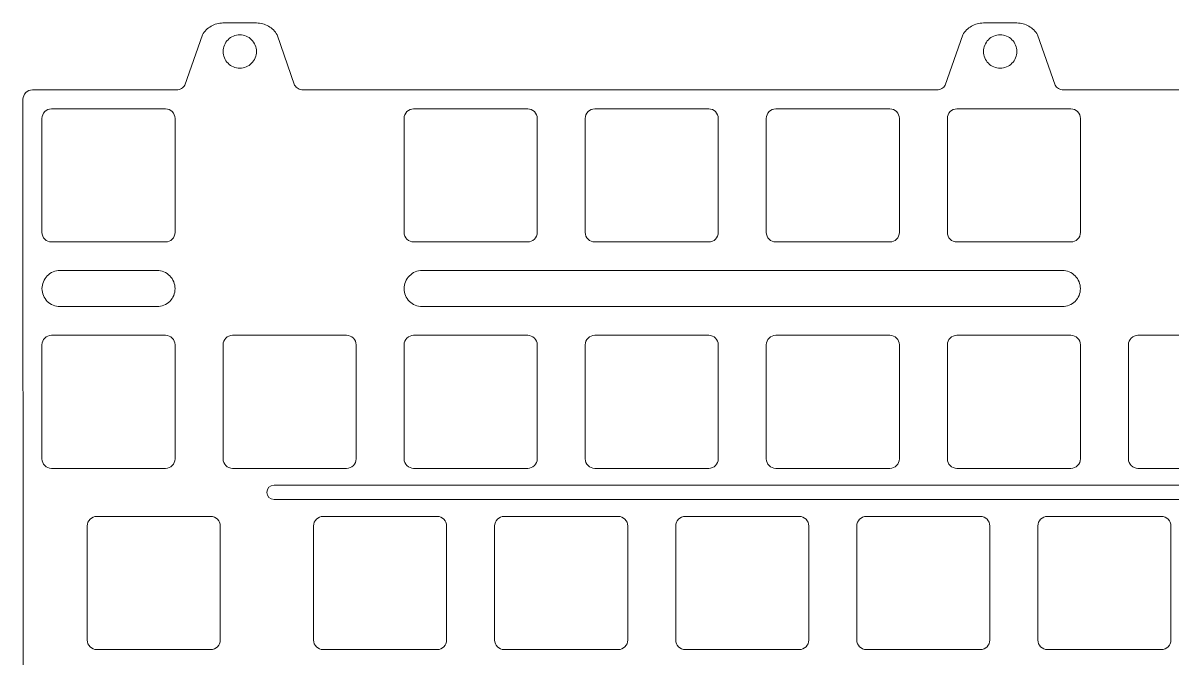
# Model space of a CAD drawing. Header units: millimetres. Extents: x 86 to 465, y -73 to 179.
# Drawn here: x 85.7 to 206.6, y 111.8 to 178.6 of the extents above; entities that cross this region are included whole.
import ezdxf

# ---------------------------------------------------------------- set-up
doc = ezdxf.new("R2010")
doc.units = ezdxf.units.MM
doc.layers.add('10', color=7, linetype='Continuous', true_color=0xffffff)

msp = doc.modelspace()

# ---------------------------------------------------------------- linework, layer by layer
at = {"lineweight": 18}
for points in [[(328.9, 129.95), (112.15, 129.95)], [(328.9, 128.45), (112.15, 128.45)]]:
    msp.add_lwpolyline(points, dxfattribs=at)
msp.add_arc((112.15, 129.2), 0.75, 90, 270, dxfattribs=at)
at = {"layer": '10', "color": 252, "linetype": 'Continuous', "lineweight": 13}
for p, q in [((106.78, 178.56), (110.31, 178.56)), ((106.78, 178.56), (110.31, 178.56)), ((186.78, 178.56), (190.31, 178.56)), ((186.78, 178.56), (190.31, 178.56)), ((102.76, 172.03), (104.61, 177.31)), ((102.76, 172.03), (104.61, 177.31)), ((112.48, 177.31), (114.32, 172.03)), ((112.48, 177.31), (114.32, 172.03)), ((182.76, 172.03), (184.61, 177.31)), ((182.76, 172.03), (184.61, 177.31)), ((192.48, 177.31), (194.32, 172.03)), ((192.48, 177.31), (194.32, 172.03)), ((85.75, 54.52), (85.74, 170.53)), ((85.75, 54.52), (85.74, 170.53)), ((86.74, 171.53), (101.9, 171.53)), ((86.74, 171.53), (101.9, 171.53)), ((115.19, 171.53), (181.9, 171.53)), ((115.19, 171.53), (181.9, 171.53)), ((195.19, 171.53), (261.9, 171.53)), ((195.19, 171.53), (261.9, 171.53)), ((100.74, 169.53), (88.74, 169.53)), ((100.74, 169.53), (88.74, 169.53)), ((138.84, 169.53), (126.84, 169.53)), ((126.84, 169.53), (138.84, 169.53)), ((157.89, 169.53), (145.89, 169.53)), ((145.89, 169.53), (157.89, 169.53)), ((176.94, 169.53), (164.94, 169.53)), ((164.94, 169.53), (176.94, 169.53)), ((183.99, 169.53), (195.99, 169.53)), ((195.99, 169.53), (183.99, 169.53)), ((87.74, 168.53), (87.74, 156.53)), ((87.74, 168.53), (87.74, 156.53)), ((101.74, 156.53), (101.74, 168.53)), ((101.74, 156.53), (101.74, 168.53)), ((125.84, 168.53), (125.84, 156.53)), ((125.84, 156.53), (125.84, 168.53)), ((139.84, 156.53), (139.84, 168.53)), ((139.84, 168.53), (139.84, 156.53)), ((144.89, 168.53), (144.89, 156.53)), ((144.89, 168.53), (144.89, 156.53)), ((158.89, 168.53), (158.89, 156.53)), ((158.89, 156.53), (158.89, 168.53)), ((163.94, 168.53), (163.94, 156.53)), ((163.94, 168.53), (163.94, 156.53)), ((177.94, 168.53), (177.94, 156.53)), ((177.94, 168.53), (177.94, 156.53)), ((182.99, 168.53), (182.99, 156.53)), ((182.99, 156.53), (182.99, 168.53)), ((196.99, 156.53), (196.99, 168.53)), ((196.99, 156.53), (196.99, 168.53)), ((88.74, 155.53), (100.74, 155.53)), ((88.74, 155.53), (100.74, 155.53)), ((138.84, 155.53), (126.84, 155.53)), ((126.84, 155.53), (138.84, 155.53)), ((145.89, 155.53), (157.89, 155.53)), ((145.89, 155.53), (157.89, 155.53)), ((164.94, 155.53), (176.94, 155.53)), ((164.94, 155.53), (176.94, 155.53)), ((183.99, 155.53), (195.99, 155.53)), ((183.99, 155.53), (195.99, 155.53)), ((99.84, 152.53), (89.64, 152.53)), ((99.84, 152.53), (89.64, 152.53)), ((127.74, 152.53), (195.09, 152.53)), ((127.74, 152.53), (195.09, 152.53)), ((89.64, 148.73), (99.84, 148.73)), ((89.64, 148.73), (99.84, 148.73)), ((195.09, 148.73), (127.74, 148.73)), ((195.09, 148.73), (127.74, 148.73)), ((100.74, 145.72), (88.74, 145.72)), ((88.74, 145.72), (100.74, 145.72)), ((107.79, 145.72), (119.79, 145.72)), ((119.79, 145.72), (107.79, 145.72)), ((126.84, 145.72), (138.84, 145.72)), ((138.84, 145.72), (126.84, 145.72)), ((145.89, 145.72), (157.89, 145.72)), ((157.89, 145.72), (145.89, 145.72)), ((164.94, 145.72), (176.94, 145.72)), ((176.94, 145.72), (164.94, 145.72)), ((183.99, 145.72), (195.99, 145.72)), ((183.99, 145.72), (195.99, 145.72)), ((203.04, 145.72), (215.04, 145.72)), ((215.04, 145.72), (203.04, 145.72)), ((87.74, 144.72), (87.74, 132.72)), ((87.74, 132.72), (87.74, 144.72)), ((101.74, 144.72), (101.74, 132.72)), ((101.74, 132.72), (101.74, 144.72)), ((106.79, 144.72), (106.79, 132.72)), ((106.79, 132.72), (106.79, 144.72)), ((120.79, 144.72), (120.79, 132.72)), ((120.79, 132.72), (120.79, 144.72)), ((125.84, 132.72), (125.84, 144.72)), ((125.84, 132.72), (125.84, 144.72)), ((139.84, 144.72), (139.84, 132.72)), ((139.84, 144.72), (139.84, 132.72)), ((144.89, 144.72), (144.89, 132.72)), ((144.89, 132.72), (144.89, 144.72)), ((158.89, 144.72), (158.89, 132.72)), ((158.89, 132.72), (158.89, 144.72)), ((163.94, 132.72), (163.94, 144.72)), ((163.94, 132.72), (163.94, 144.72)), ((177.94, 144.72), (177.94, 132.72)), ((177.94, 132.72), (177.94, 144.72)), ((182.99, 144.72), (182.99, 132.72)), ((182.99, 132.72), (182.99, 144.72)), ((196.99, 132.72), (196.99, 144.72)), ((196.99, 144.72), (196.99, 132.72)), ((202.04, 132.72), (202.04, 144.72)), ((202.04, 144.72), (202.04, 132.72)), ((100.74, 131.72), (88.74, 131.72)), ((100.74, 131.72), (88.74, 131.72)), ((119.79, 131.72), (107.79, 131.72)), ((119.79, 131.72), (107.79, 131.72)), ((126.84, 131.72), (138.84, 131.72)), ((138.84, 131.72), (126.84, 131.72)), ((145.89, 131.72), (157.89, 131.72)), ((145.89, 131.72), (157.89, 131.72)), ((164.94, 131.72), (176.94, 131.72)), ((176.94, 131.72), (164.94, 131.72)), ((195.99, 131.72), (183.99, 131.72)), ((195.99, 131.72), (183.99, 131.72)), ((215.04, 131.72), (203.04, 131.72)), ((215.04, 131.72), (203.04, 131.72)), ((105.5, 126.67), (93.5, 126.67)), ((93.5, 126.67), (105.5, 126.67)), ((117.31, 126.67), (129.31, 126.67)), ((129.31, 126.67), (117.31, 126.67)), ((148.36, 126.67), (136.36, 126.67)), ((148.36, 126.67), (136.36, 126.67)), ((155.41, 126.67), (167.41, 126.67)), ((155.41, 126.67), (167.41, 126.67)), ((174.46, 126.67), (186.46, 126.67)), ((186.46, 126.67), (174.46, 126.67)), ((193.51, 126.67), (205.51, 126.67)), ((193.51, 126.67), (205.51, 126.67)), ((92.5, 125.67), (92.5, 113.67)), ((92.5, 113.67), (92.5, 125.67)), ((106.5, 125.67), (106.5, 113.67)), ((106.5, 113.67), (106.5, 125.67)), ((116.31, 125.67), (116.31, 113.67)), ((116.31, 113.67), (116.31, 125.67)), ((130.31, 125.67), (130.31, 113.67)), ((130.31, 113.67), (130.31, 125.67)), ((135.36, 125.67), (135.36, 113.67)), ((135.36, 113.67), (135.36, 125.67)), ((149.36, 125.67), (149.36, 113.67)), ((149.36, 113.67), (149.36, 125.67)), ((154.41, 113.67), (154.41, 125.67)), ((154.41, 125.67), (154.41, 113.67)), ((168.41, 125.67), (168.41, 113.67)), ((168.41, 113.67), (168.41, 125.67)), ((173.46, 113.67), (173.46, 125.67)), ((173.46, 113.67), (173.46, 125.67)), ((187.46, 113.67), (187.46, 125.67)), ((187.46, 125.67), (187.46, 113.67)), ((192.51, 125.67), (192.51, 113.67)), ((192.51, 113.67), (192.51, 125.67)), ((206.51, 125.67), (206.51, 113.67)), ((206.51, 125.67), (206.51, 113.67)), ((93.5, 112.67), (105.5, 112.67)), ((93.5, 112.67), (105.5, 112.67)), ((117.31, 112.67), (129.31, 112.67)), ((117.31, 112.67), (129.31, 112.67)), ((136.36, 112.67), (148.36, 112.67)), ((136.36, 112.67), (148.36, 112.67)), ((155.41, 112.67), (167.41, 112.67)), ((167.41, 112.67), (155.41, 112.67)), ((186.46, 112.67), (174.46, 112.67)), ((186.46, 112.67), (174.46, 112.67)), ((205.51, 112.67), (193.51, 112.67)), ((193.51, 112.67), (205.51, 112.67))]:
    msp.add_line(p, q, dxfattribs=at)
for points, knots in [([(104.61, 177.31), (104.83, 177.68), (105.15, 178), (105.9, 178.44), (106.34, 178.56), (106.78, 178.56)], [0, 0, 0, 0, 0.5, 0.5, 1, 1, 1, 1]), ([(104.61, 177.31), (104.83, 177.68), (105.15, 178), (105.9, 178.44), (106.34, 178.56), (106.78, 178.56)], [0, 0, 0, 0, 0.5, 0.5, 1, 1, 1, 1]), ([(110.31, 178.56), (110.75, 178.56), (111.18, 178.44), (111.94, 178), (112.26, 177.68), (112.48, 177.31)], [0, 0, 0, 0, 0.5, 0.5, 1, 1, 1, 1]), ([(110.31, 178.56), (110.75, 178.56), (111.18, 178.44), (111.94, 178), (112.26, 177.68), (112.48, 177.31)], [0, 0, 0, 0, 0.5, 0.5, 1, 1, 1, 1]), ([(184.61, 177.31), (184.83, 177.68), (185.15, 178), (185.9, 178.44), (186.34, 178.56), (186.78, 178.56)], [0, 0, 0, 0, 0.5, 0.5, 1, 1, 1, 1]), ([(184.61, 177.31), (184.83, 177.68), (185.15, 178), (185.9, 178.44), (186.34, 178.56), (186.78, 178.56)], [0, 0, 0, 0, 0.5, 0.5, 1, 1, 1, 1]), ([(190.31, 178.56), (190.75, 178.56), (191.18, 178.44), (191.94, 178), (192.26, 177.68), (192.48, 177.31)], [0, 0, 0, 0, 0.5, 0.5, 1, 1, 1, 1]), ([(190.31, 178.56), (190.75, 178.56), (191.18, 178.44), (191.94, 178), (192.26, 177.68), (192.48, 177.31)], [0, 0, 0, 0, 0.5, 0.5, 1, 1, 1, 1]), ([(110.3, 175.56), (110.3, 175.79), (110.25, 176.01), (110.08, 176.44), (109.95, 176.63), (109.62, 176.96), (109.43, 177.09), (109, 177.26), (108.78, 177.31), (108.32, 177.31), (108.09, 177.26), (107.66, 177.09), (107.47, 176.96), (107.15, 176.63), (107.02, 176.44), (106.84, 176.01), (106.8, 175.79), (106.8, 175.56)], [0, 0, 0, 0, 0.125, 0.125, 0.25, 0.25, 0.375, 0.375, 0.5, 0.5, 0.625, 0.625, 0.75, 0.75, 0.875, 0.875, 1, 1, 1, 1]), ([(110.3, 175.56), (110.3, 175.79), (110.25, 176.01), (110.08, 176.44), (109.95, 176.63), (109.62, 176.96), (109.43, 177.09), (109, 177.26), (108.78, 177.31), (108.32, 177.31), (108.09, 177.26), (107.66, 177.09), (107.47, 176.96), (107.15, 176.63), (107.02, 176.44), (106.84, 176.01), (106.8, 175.79), (106.8, 175.56)], [0, 0, 0, 0, 0.125, 0.125, 0.25, 0.25, 0.375, 0.375, 0.5, 0.5, 0.625, 0.625, 0.75, 0.75, 0.875, 0.875, 1, 1, 1, 1]), ([(186.8, 175.56), (186.8, 175.79), (186.84, 176.01), (187.02, 176.44), (187.15, 176.63), (187.47, 176.96), (187.66, 177.09), (188.09, 177.26), (188.32, 177.31), (188.78, 177.31), (189, 177.26), (189.43, 177.09), (189.62, 176.96), (189.95, 176.63), (190.08, 176.44), (190.25, 176.01), (190.3, 175.79), (190.3, 175.56)], [0, 0, 0, 0, 0.125, 0.125, 0.25, 0.25, 0.375, 0.375, 0.5, 0.5, 0.625, 0.625, 0.75, 0.75, 0.875, 0.875, 1, 1, 1, 1]), ([(186.8, 175.56), (186.8, 175.79), (186.84, 176.01), (187.02, 176.44), (187.15, 176.63), (187.47, 176.96), (187.66, 177.09), (188.09, 177.26), (188.32, 177.31), (188.78, 177.31), (189, 177.26), (189.43, 177.09), (189.62, 176.96), (189.95, 176.63), (190.08, 176.44), (190.25, 176.01), (190.3, 175.79), (190.3, 175.56)], [0, 0, 0, 0, 0.125, 0.125, 0.25, 0.25, 0.375, 0.375, 0.5, 0.5, 0.625, 0.625, 0.75, 0.75, 0.875, 0.875, 1, 1, 1, 1]), ([(106.8, 175.56), (106.8, 175.33), (106.84, 175.1), (107.02, 174.68), (107.15, 174.48), (107.47, 174.16), (107.66, 174.03), (108.09, 173.85), (108.32, 173.81), (108.78, 173.81), (109, 173.85), (109.43, 174.03), (109.62, 174.16), (109.95, 174.48), (110.08, 174.68), (110.25, 175.1), (110.3, 175.33), (110.3, 175.56)], [0, 0, 0, 0, 0.125, 0.125, 0.25, 0.25, 0.375, 0.375, 0.5, 0.5, 0.625, 0.625, 0.75, 0.75, 0.875, 0.875, 1, 1, 1, 1]), ([(106.8, 175.56), (106.8, 175.33), (106.84, 175.1), (107.02, 174.68), (107.15, 174.48), (107.47, 174.16), (107.66, 174.03), (108.09, 173.85), (108.32, 173.81), (108.78, 173.81), (109, 173.85), (109.43, 174.03), (109.62, 174.16), (109.95, 174.48), (110.08, 174.68), (110.25, 175.1), (110.3, 175.33), (110.3, 175.56)], [0, 0, 0, 0, 0.125, 0.125, 0.25, 0.25, 0.375, 0.375, 0.5, 0.5, 0.625, 0.625, 0.75, 0.75, 0.875, 0.875, 1, 1, 1, 1]), ([(190.3, 175.56), (190.3, 175.33), (190.25, 175.1), (190.08, 174.68), (189.95, 174.48), (189.62, 174.16), (189.43, 174.03), (189, 173.85), (188.78, 173.81), (188.32, 173.81), (188.09, 173.85), (187.66, 174.03), (187.47, 174.16), (187.15, 174.48), (187.02, 174.68), (186.84, 175.1), (186.8, 175.33), (186.8, 175.56)], [0, 0, 0, 0, 0.125, 0.125, 0.25, 0.25, 0.375, 0.375, 0.5, 0.5, 0.625, 0.625, 0.75, 0.75, 0.875, 0.875, 1, 1, 1, 1]), ([(190.3, 175.56), (190.3, 175.33), (190.25, 175.1), (190.08, 174.68), (189.95, 174.48), (189.62, 174.16), (189.43, 174.03), (189, 173.85), (188.78, 173.81), (188.32, 173.81), (188.09, 173.85), (187.66, 174.03), (187.47, 174.16), (187.15, 174.48), (187.02, 174.68), (186.84, 175.1), (186.8, 175.33), (186.8, 175.56)], [0, 0, 0, 0, 0.125, 0.125, 0.25, 0.25, 0.375, 0.375, 0.5, 0.5, 0.625, 0.625, 0.75, 0.75, 0.875, 0.875, 1, 1, 1, 1]), ([(101.9, 171.53), (102.07, 171.53), (102.25, 171.58), (102.55, 171.75), (102.68, 171.88), (102.76, 172.03)], [0, 0, 0, 0, 0.5, 0.5, 1, 1, 1, 1]), ([(101.9, 171.53), (102.07, 171.53), (102.25, 171.58), (102.55, 171.75), (102.68, 171.88), (102.76, 172.03)], [0, 0, 0, 0, 0.5, 0.5, 1, 1, 1, 1]), ([(114.32, 172.03), (114.41, 171.88), (114.54, 171.75), (114.84, 171.58), (115.02, 171.53), (115.19, 171.53)], [0, 0, 0, 0, 0.5, 0.5, 1, 1, 1, 1]), ([(114.32, 172.03), (114.41, 171.88), (114.54, 171.75), (114.84, 171.58), (115.02, 171.53), (115.19, 171.53)], [0, 0, 0, 0, 0.5, 0.5, 1, 1, 1, 1]), ([(181.9, 171.53), (182.07, 171.53), (182.25, 171.58), (182.55, 171.75), (182.68, 171.88), (182.76, 172.03)], [0, 0, 0, 0, 0.5, 0.5, 1, 1, 1, 1]), ([(181.9, 171.53), (182.07, 171.53), (182.25, 171.58), (182.55, 171.75), (182.68, 171.88), (182.76, 172.03)], [0, 0, 0, 0, 0.5, 0.5, 1, 1, 1, 1]), ([(194.32, 172.03), (194.41, 171.88), (194.54, 171.75), (194.84, 171.58), (195.02, 171.53), (195.19, 171.53)], [0, 0, 0, 0, 0.5, 0.5, 1, 1, 1, 1]), ([(194.32, 172.03), (194.41, 171.88), (194.54, 171.75), (194.84, 171.58), (195.02, 171.53), (195.19, 171.53)], [0, 0, 0, 0, 0.5, 0.5, 1, 1, 1, 1]), ([(85.74, 170.53), (85.74, 170.79), (85.85, 171.05), (86.22, 171.42), (86.48, 171.53), (86.74, 171.53)], [0, 0, 0, 0, 0.5, 0.5, 1, 1, 1, 1]), ([(85.74, 170.53), (85.74, 170.79), (85.85, 171.05), (86.22, 171.42), (86.48, 171.53), (86.74, 171.53)], [0, 0, 0, 0, 0.5, 0.5, 1, 1, 1, 1]), ([(88.74, 169.53), (88.48, 169.53), (88.22, 169.42), (87.85, 169.05), (87.74, 168.79), (87.74, 168.53)], [0, 0, 0, 0, 0.5, 0.5, 1, 1, 1, 1]), ([(88.74, 169.53), (88.48, 169.53), (88.22, 169.42), (87.85, 169.05), (87.74, 168.79), (87.74, 168.53)], [0, 0, 0, 0, 0.5, 0.5, 1, 1, 1, 1]), ([(101.74, 168.53), (101.74, 168.79), (101.63, 169.05), (101.26, 169.42), (101, 169.53), (100.74, 169.53)], [0, 0, 0, 0, 0.5, 0.5, 1, 1, 1, 1]), ([(101.74, 168.53), (101.74, 168.79), (101.63, 169.05), (101.26, 169.42), (101, 169.53), (100.74, 169.53)], [0, 0, 0, 0, 0.5, 0.5, 1, 1, 1, 1]), ([(125.84, 168.53), (125.84, 168.79), (125.95, 169.05), (126.32, 169.42), (126.58, 169.53), (126.84, 169.53)], [0, 0, 0, 0, 0.5, 0.5, 1, 1, 1, 1]), ([(126.84, 169.53), (126.58, 169.53), (126.32, 169.42), (125.95, 169.05), (125.84, 168.79), (125.84, 168.53)], [0, 0, 0, 0, 0.5, 0.5, 1, 1, 1, 1]), ([(139.84, 168.53), (139.84, 168.79), (139.73, 169.05), (139.36, 169.42), (139.1, 169.53), (138.84, 169.53)], [0, 0, 0, 0, 0.5, 0.5, 1, 1, 1, 1]), ([(138.84, 169.53), (139.1, 169.53), (139.36, 169.42), (139.73, 169.05), (139.84, 168.79), (139.84, 168.53)], [0, 0, 0, 0, 0.5, 0.5, 1, 1, 1, 1]), ([(144.89, 168.53), (144.89, 168.79), (145, 169.05), (145.37, 169.42), (145.63, 169.53), (145.89, 169.53)], [0, 0, 0, 0, 0.5, 0.5, 1, 1, 1, 1]), ([(144.89, 168.53), (144.89, 168.79), (145, 169.05), (145.37, 169.42), (145.63, 169.53), (145.89, 169.53)], [0, 0, 0, 0, 0.5, 0.5, 1, 1, 1, 1]), ([(157.89, 169.53), (158.15, 169.53), (158.41, 169.42), (158.78, 169.05), (158.89, 168.79), (158.89, 168.53)], [0, 0, 0, 0, 0.5, 0.5, 1, 1, 1, 1]), ([(157.89, 169.53), (158.15, 169.53), (158.41, 169.42), (158.78, 169.05), (158.89, 168.79), (158.89, 168.53)], [0, 0, 0, 0, 0.5, 0.5, 1, 1, 1, 1]), ([(163.94, 168.53), (163.94, 168.79), (164.05, 169.05), (164.42, 169.42), (164.68, 169.53), (164.94, 169.53)], [0, 0, 0, 0, 0.5, 0.5, 1, 1, 1, 1]), ([(163.94, 168.53), (163.94, 168.79), (164.05, 169.05), (164.42, 169.42), (164.68, 169.53), (164.94, 169.53)], [0, 0, 0, 0, 0.5, 0.5, 1, 1, 1, 1]), ([(177.94, 168.53), (177.94, 168.79), (177.83, 169.05), (177.46, 169.42), (177.2, 169.53), (176.94, 169.53)], [0, 0, 0, 0, 0.5, 0.5, 1, 1, 1, 1]), ([(177.94, 168.53), (177.94, 168.79), (177.83, 169.05), (177.46, 169.42), (177.2, 169.53), (176.94, 169.53)], [0, 0, 0, 0, 0.5, 0.5, 1, 1, 1, 1]), ([(182.99, 168.53), (182.99, 168.79), (183.1, 169.05), (183.47, 169.42), (183.73, 169.53), (183.99, 169.53)], [0, 0, 0, 0, 0.5, 0.5, 1, 1, 1, 1]), ([(183.99, 169.53), (183.73, 169.53), (183.47, 169.42), (183.1, 169.05), (182.99, 168.79), (182.99, 168.53)], [0, 0, 0, 0, 0.5, 0.5, 1, 1, 1, 1]), ([(196.99, 168.53), (196.99, 168.79), (196.88, 169.05), (196.51, 169.42), (196.25, 169.53), (195.99, 169.53)], [0, 0, 0, 0, 0.5, 0.5, 1, 1, 1, 1]), ([(196.99, 168.53), (196.99, 168.79), (196.88, 169.05), (196.51, 169.42), (196.25, 169.53), (195.99, 169.53)], [0, 0, 0, 0, 0.5, 0.5, 1, 1, 1, 1]), ([(87.74, 156.53), (87.74, 156.27), (87.85, 156.01), (88.22, 155.64), (88.48, 155.53), (88.74, 155.53)], [0, 0, 0, 0, 0.5, 0.5, 1, 1, 1, 1]), ([(87.74, 156.53), (87.74, 156.27), (87.85, 156.01), (88.22, 155.64), (88.48, 155.53), (88.74, 155.53)], [0, 0, 0, 0, 0.5, 0.5, 1, 1, 1, 1]), ([(100.74, 155.53), (101, 155.53), (101.26, 155.64), (101.63, 156.01), (101.74, 156.27), (101.74, 156.53)], [0, 0, 0, 0, 0.5, 0.5, 1, 1, 1, 1]), ([(100.74, 155.53), (101, 155.53), (101.26, 155.64), (101.63, 156.01), (101.74, 156.27), (101.74, 156.53)], [0, 0, 0, 0, 0.5, 0.5, 1, 1, 1, 1]), ([(125.84, 156.53), (125.84, 156.27), (125.95, 156.01), (126.32, 155.64), (126.58, 155.53), (126.84, 155.53)], [0, 0, 0, 0, 0.5, 0.5, 1, 1, 1, 1]), ([(125.84, 156.53), (125.84, 156.27), (125.95, 156.01), (126.32, 155.64), (126.58, 155.53), (126.84, 155.53)], [0, 0, 0, 0, 0.5, 0.5, 1, 1, 1, 1]), ([(139.84, 156.53), (139.84, 156.27), (139.73, 156.01), (139.36, 155.64), (139.1, 155.53), (138.84, 155.53)], [0, 0, 0, 0, 0.5, 0.5, 1, 1, 1, 1]), ([(139.84, 156.53), (139.84, 156.27), (139.73, 156.01), (139.36, 155.64), (139.1, 155.53), (138.84, 155.53)], [0, 0, 0, 0, 0.5, 0.5, 1, 1, 1, 1]), ([(145.89, 155.53), (145.63, 155.53), (145.37, 155.64), (145, 156.01), (144.89, 156.27), (144.89, 156.53)], [0, 0, 0, 0, 0.5, 0.5, 1, 1, 1, 1]), ([(144.89, 156.53), (144.89, 156.27), (145, 156.01), (145.37, 155.64), (145.63, 155.53), (145.89, 155.53)], [0, 0, 0, 0, 0.5, 0.5, 1, 1, 1, 1]), ([(158.89, 156.53), (158.89, 156.27), (158.78, 156.01), (158.41, 155.64), (158.15, 155.53), (157.89, 155.53)], [0, 0, 0, 0, 0.5, 0.5, 1, 1, 1, 1]), ([(158.89, 156.53), (158.89, 156.27), (158.78, 156.01), (158.41, 155.64), (158.15, 155.53), (157.89, 155.53)], [0, 0, 0, 0, 0.5, 0.5, 1, 1, 1, 1]), ([(164.94, 155.53), (164.68, 155.53), (164.42, 155.64), (164.05, 156.01), (163.94, 156.27), (163.94, 156.53)], [0, 0, 0, 0, 0.5, 0.5, 1, 1, 1, 1]), ([(163.94, 156.53), (163.94, 156.27), (164.05, 156.01), (164.42, 155.64), (164.68, 155.53), (164.94, 155.53)], [0, 0, 0, 0, 0.5, 0.5, 1, 1, 1, 1]), ([(177.94, 156.53), (177.94, 156.27), (177.83, 156.01), (177.46, 155.64), (177.2, 155.53), (176.94, 155.53)], [0, 0, 0, 0, 0.5, 0.5, 1, 1, 1, 1]), ([(176.94, 155.53), (177.2, 155.53), (177.46, 155.64), (177.83, 156.01), (177.94, 156.27), (177.94, 156.53)], [0, 0, 0, 0, 0.5, 0.5, 1, 1, 1, 1]), ([(182.99, 156.53), (182.99, 156.27), (183.1, 156.01), (183.47, 155.64), (183.73, 155.53), (183.99, 155.53)], [0, 0, 0, 0, 0.5, 0.5, 1, 1, 1, 1]), ([(183.99, 155.53), (183.73, 155.53), (183.47, 155.64), (183.1, 156.01), (182.99, 156.27), (182.99, 156.53)], [0, 0, 0, 0, 0.5, 0.5, 1, 1, 1, 1]), ([(196.99, 156.53), (196.99, 156.27), (196.88, 156.01), (196.51, 155.64), (196.25, 155.53), (195.99, 155.53)], [0, 0, 0, 0, 0.5, 0.5, 1, 1, 1, 1]), ([(196.99, 156.53), (196.99, 156.27), (196.88, 156.01), (196.51, 155.64), (196.25, 155.53), (195.99, 155.53)], [0, 0, 0, 0, 0.5, 0.5, 1, 1, 1, 1]), ([(89.64, 152.53), (89.39, 152.53), (89.14, 152.48), (88.68, 152.29), (88.47, 152.14), (88.12, 151.79), (87.98, 151.58), (87.79, 151.12), (87.74, 150.87), (87.74, 150.38), (87.79, 150.13), (87.98, 149.67), (88.12, 149.46), (88.47, 149.11), (88.68, 148.97), (89.14, 148.78), (89.39, 148.73), (89.64, 148.73)], [0, 0, 0, 0, 0.125, 0.125, 0.25, 0.25, 0.375, 0.375, 0.5, 0.5, 0.625, 0.625, 0.75, 0.75, 0.875, 0.875, 1, 1, 1, 1]), ([(89.64, 148.73), (89.39, 148.73), (89.14, 148.78), (88.68, 148.97), (88.47, 149.11), (88.12, 149.46), (87.98, 149.67), (87.79, 150.13), (87.74, 150.38), (87.74, 150.87), (87.79, 151.12), (87.98, 151.58), (88.12, 151.79), (88.47, 152.14), (88.68, 152.29), (89.14, 152.48), (89.39, 152.53), (89.64, 152.53)], [0, 0, 0, 0, 0.125, 0.125, 0.25, 0.25, 0.375, 0.375, 0.5, 0.5, 0.625, 0.625, 0.75, 0.75, 0.875, 0.875, 1, 1, 1, 1]), ([(99.84, 152.53), (100.09, 152.53), (100.34, 152.48), (100.8, 152.29), (101.01, 152.14), (101.36, 151.79), (101.5, 151.58), (101.69, 151.12), (101.74, 150.87), (101.74, 150.38), (101.69, 150.13), (101.5, 149.67), (101.36, 149.46), (101.01, 149.11), (100.8, 148.97), (100.34, 148.78), (100.09, 148.73), (99.84, 148.73)], [0, 0, 0, 0, 0.125, 0.125, 0.25, 0.25, 0.375, 0.375, 0.5, 0.5, 0.625, 0.625, 0.75, 0.75, 0.875, 0.875, 1, 1, 1, 1]), ([(99.84, 152.53), (100.09, 152.53), (100.34, 152.48), (100.8, 152.29), (101.01, 152.14), (101.36, 151.79), (101.5, 151.58), (101.69, 151.12), (101.74, 150.87), (101.74, 150.38), (101.69, 150.13), (101.5, 149.67), (101.36, 149.46), (101.01, 149.11), (100.8, 148.97), (100.34, 148.78), (100.09, 148.73), (99.84, 148.73)], [0, 0, 0, 0, 0.125, 0.125, 0.25, 0.25, 0.375, 0.375, 0.5, 0.5, 0.625, 0.625, 0.75, 0.75, 0.875, 0.875, 1, 1, 1, 1]), ([(127.74, 152.53), (127.49, 152.53), (127.24, 152.48), (126.78, 152.29), (126.57, 152.14), (126.22, 151.79), (126.08, 151.58), (125.89, 151.12), (125.84, 150.87), (125.84, 150.38), (125.89, 150.13), (126.08, 149.67), (126.22, 149.46), (126.57, 149.11), (126.78, 148.97), (127.24, 148.78), (127.49, 148.73), (127.74, 148.73)], [0, 0, 0, 0, 0.125, 0.125, 0.25, 0.25, 0.375, 0.375, 0.5, 0.5, 0.625, 0.625, 0.75, 0.75, 0.875, 0.875, 1, 1, 1, 1]), ([(127.74, 152.53), (127.49, 152.53), (127.24, 152.48), (126.78, 152.29), (126.57, 152.14), (126.22, 151.79), (126.08, 151.58), (125.89, 151.12), (125.84, 150.87), (125.84, 150.38), (125.89, 150.13), (126.08, 149.67), (126.22, 149.46), (126.57, 149.11), (126.78, 148.97), (127.24, 148.78), (127.49, 148.73), (127.74, 148.73)], [0, 0, 0, 0, 0.125, 0.125, 0.25, 0.25, 0.375, 0.375, 0.5, 0.5, 0.625, 0.625, 0.75, 0.75, 0.875, 0.875, 1, 1, 1, 1]), ([(195.09, 148.73), (195.34, 148.73), (195.59, 148.78), (196.05, 148.97), (196.26, 149.11), (196.61, 149.46), (196.75, 149.67), (196.94, 150.13), (196.99, 150.38), (196.99, 150.87), (196.94, 151.12), (196.75, 151.58), (196.61, 151.79), (196.26, 152.14), (196.05, 152.29), (195.59, 152.48), (195.34, 152.53), (195.09, 152.53)], [0, 0, 0, 0, 0.125, 0.125, 0.25, 0.25, 0.375, 0.375, 0.5, 0.5, 0.625, 0.625, 0.75, 0.75, 0.875, 0.875, 1, 1, 1, 1]), ([(195.09, 148.73), (195.34, 148.73), (195.59, 148.78), (196.05, 148.97), (196.26, 149.11), (196.61, 149.46), (196.75, 149.67), (196.94, 150.13), (196.99, 150.38), (196.99, 150.87), (196.94, 151.12), (196.75, 151.58), (196.61, 151.79), (196.26, 152.14), (196.05, 152.29), (195.59, 152.48), (195.34, 152.53), (195.09, 152.53)], [0, 0, 0, 0, 0.125, 0.125, 0.25, 0.25, 0.375, 0.375, 0.5, 0.5, 0.625, 0.625, 0.75, 0.75, 0.875, 0.875, 1, 1, 1, 1]), ([(88.74, 145.72), (88.48, 145.72), (88.22, 145.61), (87.85, 145.24), (87.74, 144.98), (87.74, 144.72)], [0, 0, 0, 0, 0.5, 0.5, 1, 1, 1, 1]), ([(87.74, 144.72), (87.74, 144.98), (87.85, 145.24), (88.22, 145.61), (88.48, 145.72), (88.74, 145.72)], [0, 0, 0, 0, 0.5, 0.5, 1, 1, 1, 1]), ([(101.74, 144.72), (101.74, 144.98), (101.63, 145.24), (101.26, 145.61), (101, 145.72), (100.74, 145.72)], [0, 0, 0, 0, 0.5, 0.5, 1, 1, 1, 1]), ([(101.74, 144.72), (101.74, 144.98), (101.63, 145.24), (101.26, 145.61), (101, 145.72), (100.74, 145.72)], [0, 0, 0, 0, 0.5, 0.5, 1, 1, 1, 1]), ([(107.79, 145.72), (107.53, 145.72), (107.27, 145.61), (106.9, 145.24), (106.79, 144.98), (106.79, 144.72)], [0, 0, 0, 0, 0.5, 0.5, 1, 1, 1, 1]), ([(106.79, 144.72), (106.79, 144.98), (106.9, 145.24), (107.27, 145.61), (107.53, 145.72), (107.79, 145.72)], [0, 0, 0, 0, 0.5, 0.5, 1, 1, 1, 1]), ([(120.79, 144.72), (120.79, 144.98), (120.68, 145.24), (120.31, 145.61), (120.05, 145.72), (119.79, 145.72)], [0, 0, 0, 0, 0.5, 0.5, 1, 1, 1, 1]), ([(120.79, 144.72), (120.79, 144.98), (120.68, 145.24), (120.31, 145.61), (120.05, 145.72), (119.79, 145.72)], [0, 0, 0, 0, 0.5, 0.5, 1, 1, 1, 1]), ([(126.84, 145.72), (126.58, 145.72), (126.32, 145.61), (125.95, 145.24), (125.84, 144.98), (125.84, 144.72)], [0, 0, 0, 0, 0.5, 0.5, 1, 1, 1, 1]), ([(126.84, 145.72), (126.58, 145.72), (126.32, 145.61), (125.95, 145.24), (125.84, 144.98), (125.84, 144.72)], [0, 0, 0, 0, 0.5, 0.5, 1, 1, 1, 1]), ([(139.84, 144.72), (139.84, 144.98), (139.73, 145.24), (139.36, 145.61), (139.1, 145.72), (138.84, 145.72)], [0, 0, 0, 0, 0.5, 0.5, 1, 1, 1, 1]), ([(138.84, 145.72), (139.1, 145.72), (139.36, 145.61), (139.73, 145.24), (139.84, 144.98), (139.84, 144.72)], [0, 0, 0, 0, 0.5, 0.5, 1, 1, 1, 1]), ([(144.89, 144.72), (144.89, 144.98), (145, 145.24), (145.37, 145.61), (145.63, 145.72), (145.89, 145.72)], [0, 0, 0, 0, 0.5, 0.5, 1, 1, 1, 1]), ([(144.89, 144.72), (144.89, 144.98), (145, 145.24), (145.37, 145.61), (145.63, 145.72), (145.89, 145.72)], [0, 0, 0, 0, 0.5, 0.5, 1, 1, 1, 1]), ([(158.89, 144.72), (158.89, 144.98), (158.78, 145.24), (158.41, 145.61), (158.15, 145.72), (157.89, 145.72)], [0, 0, 0, 0, 0.5, 0.5, 1, 1, 1, 1]), ([(158.89, 144.72), (158.89, 144.98), (158.78, 145.24), (158.41, 145.61), (158.15, 145.72), (157.89, 145.72)], [0, 0, 0, 0, 0.5, 0.5, 1, 1, 1, 1]), ([(164.94, 145.72), (164.68, 145.72), (164.42, 145.61), (164.05, 145.24), (163.94, 144.98), (163.94, 144.72)], [0, 0, 0, 0, 0.5, 0.5, 1, 1, 1, 1]), ([(164.94, 145.72), (164.68, 145.72), (164.42, 145.61), (164.05, 145.24), (163.94, 144.98), (163.94, 144.72)], [0, 0, 0, 0, 0.5, 0.5, 1, 1, 1, 1]), ([(177.94, 144.72), (177.94, 144.98), (177.83, 145.24), (177.46, 145.61), (177.2, 145.72), (176.94, 145.72)], [0, 0, 0, 0, 0.5, 0.5, 1, 1, 1, 1]), ([(177.94, 144.72), (177.94, 144.98), (177.83, 145.24), (177.46, 145.61), (177.2, 145.72), (176.94, 145.72)], [0, 0, 0, 0, 0.5, 0.5, 1, 1, 1, 1]), ([(182.99, 144.72), (182.99, 144.98), (183.1, 145.24), (183.47, 145.61), (183.73, 145.72), (183.99, 145.72)], [0, 0, 0, 0, 0.5, 0.5, 1, 1, 1, 1]), ([(183.99, 145.72), (183.73, 145.72), (183.47, 145.61), (183.1, 145.24), (182.99, 144.98), (182.99, 144.72)], [0, 0, 0, 0, 0.5, 0.5, 1, 1, 1, 1]), ([(196.99, 144.72), (196.99, 144.98), (196.88, 145.24), (196.51, 145.61), (196.25, 145.72), (195.99, 145.72)], [0, 0, 0, 0, 0.5, 0.5, 1, 1, 1, 1]), ([(196.99, 144.72), (196.99, 144.98), (196.88, 145.24), (196.51, 145.61), (196.25, 145.72), (195.99, 145.72)], [0, 0, 0, 0, 0.5, 0.5, 1, 1, 1, 1]), ([(203.04, 145.72), (202.78, 145.72), (202.52, 145.61), (202.15, 145.24), (202.04, 144.98), (202.04, 144.72)], [0, 0, 0, 0, 0.5, 0.5, 1, 1, 1, 1]), ([(202.04, 144.72), (202.04, 144.98), (202.15, 145.24), (202.52, 145.61), (202.78, 145.72), (203.04, 145.72)], [0, 0, 0, 0, 0.5, 0.5, 1, 1, 1, 1]), ([(87.74, 132.72), (87.74, 132.46), (87.85, 132.2), (88.22, 131.83), (88.48, 131.72), (88.74, 131.72)], [0, 0, 0, 0, 0.5, 0.5, 1, 1, 1, 1]), ([(87.74, 132.72), (87.74, 132.46), (87.85, 132.2), (88.22, 131.83), (88.48, 131.72), (88.74, 131.72)], [0, 0, 0, 0, 0.5, 0.5, 1, 1, 1, 1]), ([(100.74, 131.72), (101, 131.72), (101.26, 131.83), (101.63, 132.2), (101.74, 132.46), (101.74, 132.72)], [0, 0, 0, 0, 0.5, 0.5, 1, 1, 1, 1]), ([(100.74, 131.72), (101, 131.72), (101.26, 131.83), (101.63, 132.2), (101.74, 132.46), (101.74, 132.72)], [0, 0, 0, 0, 0.5, 0.5, 1, 1, 1, 1]), ([(106.79, 132.72), (106.79, 132.46), (106.9, 132.2), (107.27, 131.83), (107.53, 131.72), (107.79, 131.72)], [0, 0, 0, 0, 0.5, 0.5, 1, 1, 1, 1]), ([(106.79, 132.72), (106.79, 132.46), (106.9, 132.2), (107.27, 131.83), (107.53, 131.72), (107.79, 131.72)], [0, 0, 0, 0, 0.5, 0.5, 1, 1, 1, 1]), ([(119.79, 131.72), (120.05, 131.72), (120.31, 131.83), (120.68, 132.2), (120.79, 132.46), (120.79, 132.72)], [0, 0, 0, 0, 0.5, 0.5, 1, 1, 1, 1]), ([(119.79, 131.72), (120.05, 131.72), (120.31, 131.83), (120.68, 132.2), (120.79, 132.46), (120.79, 132.72)], [0, 0, 0, 0, 0.5, 0.5, 1, 1, 1, 1]), ([(125.84, 132.72), (125.84, 132.46), (125.95, 132.2), (126.32, 131.83), (126.58, 131.72), (126.84, 131.72)], [0, 0, 0, 0, 0.5, 0.5, 1, 1, 1, 1]), ([(125.84, 132.72), (125.84, 132.46), (125.95, 132.2), (126.32, 131.83), (126.58, 131.72), (126.84, 131.72)], [0, 0, 0, 0, 0.5, 0.5, 1, 1, 1, 1]), ([(138.84, 131.72), (139.1, 131.72), (139.36, 131.83), (139.73, 132.2), (139.84, 132.46), (139.84, 132.72)], [0, 0, 0, 0, 0.5, 0.5, 1, 1, 1, 1]), ([(139.84, 132.72), (139.84, 132.46), (139.73, 132.2), (139.36, 131.83), (139.1, 131.72), (138.84, 131.72)], [0, 0, 0, 0, 0.5, 0.5, 1, 1, 1, 1]), ([(144.89, 132.72), (144.89, 132.46), (145, 132.2), (145.37, 131.83), (145.63, 131.72), (145.89, 131.72)], [0, 0, 0, 0, 0.5, 0.5, 1, 1, 1, 1]), ([(145.89, 131.72), (145.63, 131.72), (145.37, 131.83), (145, 132.2), (144.89, 132.46), (144.89, 132.72)], [0, 0, 0, 0, 0.5, 0.5, 1, 1, 1, 1]), ([(157.89, 131.72), (158.15, 131.72), (158.41, 131.83), (158.78, 132.2), (158.89, 132.46), (158.89, 132.72)], [0, 0, 0, 0, 0.5, 0.5, 1, 1, 1, 1]), ([(158.89, 132.72), (158.89, 132.46), (158.78, 132.2), (158.41, 131.83), (158.15, 131.72), (157.89, 131.72)], [0, 0, 0, 0, 0.5, 0.5, 1, 1, 1, 1]), ([(163.94, 132.72), (163.94, 132.46), (164.05, 132.2), (164.42, 131.83), (164.68, 131.72), (164.94, 131.72)], [0, 0, 0, 0, 0.5, 0.5, 1, 1, 1, 1]), ([(164.94, 131.72), (164.68, 131.72), (164.42, 131.83), (164.05, 132.2), (163.94, 132.46), (163.94, 132.72)], [0, 0, 0, 0, 0.5, 0.5, 1, 1, 1, 1]), ([(177.94, 132.72), (177.94, 132.46), (177.83, 132.2), (177.46, 131.83), (177.2, 131.72), (176.94, 131.72)], [0, 0, 0, 0, 0.5, 0.5, 1, 1, 1, 1]), ([(176.94, 131.72), (177.2, 131.72), (177.46, 131.83), (177.83, 132.2), (177.94, 132.46), (177.94, 132.72)], [0, 0, 0, 0, 0.5, 0.5, 1, 1, 1, 1]), ([(182.99, 132.72), (182.99, 132.46), (183.1, 132.2), (183.47, 131.83), (183.73, 131.72), (183.99, 131.72)], [0, 0, 0, 0, 0.5, 0.5, 1, 1, 1, 1]), ([(183.99, 131.72), (183.73, 131.72), (183.47, 131.83), (183.1, 132.2), (182.99, 132.46), (182.99, 132.72)], [0, 0, 0, 0, 0.5, 0.5, 1, 1, 1, 1]), ([(196.99, 132.72), (196.99, 132.46), (196.88, 132.2), (196.51, 131.83), (196.25, 131.72), (195.99, 131.72)], [0, 0, 0, 0, 0.5, 0.5, 1, 1, 1, 1]), ([(196.99, 132.72), (196.99, 132.46), (196.88, 132.2), (196.51, 131.83), (196.25, 131.72), (195.99, 131.72)], [0, 0, 0, 0, 0.5, 0.5, 1, 1, 1, 1]), ([(202.04, 132.72), (202.04, 132.46), (202.15, 132.2), (202.52, 131.83), (202.78, 131.72), (203.04, 131.72)], [0, 0, 0, 0, 0.5, 0.5, 1, 1, 1, 1]), ([(202.04, 132.72), (202.04, 132.46), (202.15, 132.2), (202.52, 131.83), (202.78, 131.72), (203.04, 131.72)], [0, 0, 0, 0, 0.5, 0.5, 1, 1, 1, 1]), ([(92.5, 125.67), (92.5, 125.93), (92.61, 126.19), (92.98, 126.56), (93.24, 126.67), (93.5, 126.67)], [0, 0, 0, 0, 0.5, 0.5, 1, 1, 1, 1]), ([(92.5, 125.67), (92.5, 125.93), (92.61, 126.19), (92.98, 126.56), (93.24, 126.67), (93.5, 126.67)], [0, 0, 0, 0, 0.5, 0.5, 1, 1, 1, 1]), ([(106.5, 125.67), (106.5, 125.93), (106.39, 126.19), (106.02, 126.56), (105.76, 126.67), (105.5, 126.67)], [0, 0, 0, 0, 0.5, 0.5, 1, 1, 1, 1]), ([(106.5, 125.67), (106.5, 125.93), (106.39, 126.19), (106.02, 126.56), (105.76, 126.67), (105.5, 126.67)], [0, 0, 0, 0, 0.5, 0.5, 1, 1, 1, 1]), ([(116.31, 125.67), (116.31, 125.93), (116.42, 126.19), (116.79, 126.56), (117.05, 126.67), (117.31, 126.67)], [0, 0, 0, 0, 0.5, 0.5, 1, 1, 1, 1]), ([(116.31, 125.67), (116.31, 125.93), (116.42, 126.19), (116.79, 126.56), (117.05, 126.67), (117.31, 126.67)], [0, 0, 0, 0, 0.5, 0.5, 1, 1, 1, 1]), ([(130.31, 125.67), (130.31, 125.93), (130.21, 126.19), (129.84, 126.56), (129.58, 126.67), (129.31, 126.67)], [0, 0, 0, 0, 0.5, 0.5, 1, 1, 1, 1]), ([(130.31, 125.67), (130.31, 125.93), (130.21, 126.19), (129.84, 126.56), (129.58, 126.67), (129.31, 126.67)], [0, 0, 0, 0, 0.5, 0.5, 1, 1, 1, 1]), ([(135.36, 125.67), (135.36, 125.93), (135.47, 126.19), (135.84, 126.56), (136.1, 126.67), (136.36, 126.67)], [0, 0, 0, 0, 0.5, 0.5, 1, 1, 1, 1]), ([(135.36, 125.67), (135.36, 125.93), (135.47, 126.19), (135.84, 126.56), (136.1, 126.67), (136.36, 126.67)], [0, 0, 0, 0, 0.5, 0.5, 1, 1, 1, 1]), ([(149.36, 125.67), (149.36, 125.93), (149.26, 126.19), (148.89, 126.56), (148.63, 126.67), (148.36, 126.67)], [0, 0, 0, 0, 0.5, 0.5, 1, 1, 1, 1]), ([(149.36, 125.67), (149.36, 125.93), (149.26, 126.19), (148.89, 126.56), (148.63, 126.67), (148.36, 126.67)], [0, 0, 0, 0, 0.5, 0.5, 1, 1, 1, 1]), ([(155.41, 126.67), (155.15, 126.67), (154.89, 126.56), (154.52, 126.19), (154.41, 125.93), (154.41, 125.67)], [0, 0, 0, 0, 0.5, 0.5, 1, 1, 1, 1]), ([(155.41, 126.67), (155.15, 126.67), (154.89, 126.56), (154.52, 126.19), (154.41, 125.93), (154.41, 125.67)], [0, 0, 0, 0, 0.5, 0.5, 1, 1, 1, 1]), ([(168.41, 125.67), (168.41, 125.93), (168.31, 126.19), (167.94, 126.56), (167.68, 126.67), (167.41, 126.67)], [0, 0, 0, 0, 0.5, 0.5, 1, 1, 1, 1]), ([(168.41, 125.67), (168.41, 125.93), (168.31, 126.19), (167.94, 126.56), (167.68, 126.67), (167.41, 126.67)], [0, 0, 0, 0, 0.5, 0.5, 1, 1, 1, 1]), ([(174.46, 126.67), (174.2, 126.67), (173.94, 126.56), (173.57, 126.19), (173.46, 125.93), (173.46, 125.67)], [0, 0, 0, 0, 0.5, 0.5, 1, 1, 1, 1]), ([(173.46, 125.67), (173.46, 125.93), (173.57, 126.19), (173.94, 126.56), (174.2, 126.67), (174.46, 126.67)], [0, 0, 0, 0, 0.5, 0.5, 1, 1, 1, 1]), ([(187.46, 125.67), (187.46, 125.93), (187.36, 126.19), (186.99, 126.56), (186.73, 126.67), (186.46, 126.67)], [0, 0, 0, 0, 0.5, 0.5, 1, 1, 1, 1]), ([(187.46, 125.67), (187.46, 125.93), (187.36, 126.19), (186.99, 126.56), (186.73, 126.67), (186.46, 126.67)], [0, 0, 0, 0, 0.5, 0.5, 1, 1, 1, 1]), ([(192.51, 125.67), (192.51, 125.93), (192.62, 126.19), (192.99, 126.56), (193.25, 126.67), (193.51, 126.67)], [0, 0, 0, 0, 0.5, 0.5, 1, 1, 1, 1]), ([(193.51, 126.67), (193.25, 126.67), (192.99, 126.56), (192.62, 126.19), (192.51, 125.93), (192.51, 125.67)], [0, 0, 0, 0, 0.5, 0.5, 1, 1, 1, 1]), ([(206.51, 125.67), (206.51, 125.93), (206.41, 126.19), (206.04, 126.56), (205.78, 126.67), (205.51, 126.67)], [0, 0, 0, 0, 0.5, 0.5, 1, 1, 1, 1]), ([(205.51, 126.67), (205.78, 126.67), (206.04, 126.56), (206.41, 126.19), (206.51, 125.93), (206.51, 125.67)], [0, 0, 0, 0, 0.5, 0.5, 1, 1, 1, 1]), ([(92.5, 113.67), (92.5, 113.41), (92.61, 113.15), (92.98, 112.78), (93.24, 112.67), (93.5, 112.67)], [0, 0, 0, 0, 0.5, 0.5, 1, 1, 1, 1]), ([(93.5, 112.67), (93.24, 112.67), (92.98, 112.78), (92.61, 113.15), (92.5, 113.41), (92.5, 113.67)], [0, 0, 0, 0, 0.5, 0.5, 1, 1, 1, 1]), ([(106.5, 113.67), (106.5, 113.41), (106.39, 113.15), (106.02, 112.78), (105.76, 112.67), (105.5, 112.67)], [0, 0, 0, 0, 0.5, 0.5, 1, 1, 1, 1]), ([(105.5, 112.67), (105.76, 112.67), (106.02, 112.78), (106.39, 113.15), (106.5, 113.41), (106.5, 113.67)], [0, 0, 0, 0, 0.5, 0.5, 1, 1, 1, 1]), ([(117.31, 112.67), (117.05, 112.67), (116.79, 112.78), (116.42, 113.15), (116.31, 113.41), (116.31, 113.67)], [0, 0, 0, 0, 0.5, 0.5, 1, 1, 1, 1]), ([(116.31, 113.67), (116.31, 113.41), (116.42, 113.15), (116.79, 112.78), (117.05, 112.67), (117.31, 112.67)], [0, 0, 0, 0, 0.5, 0.5, 1, 1, 1, 1]), ([(129.31, 112.67), (129.58, 112.67), (129.84, 112.78), (130.21, 113.15), (130.31, 113.41), (130.31, 113.67)], [0, 0, 0, 0, 0.5, 0.5, 1, 1, 1, 1]), ([(130.31, 113.67), (130.31, 113.41), (130.21, 113.15), (129.84, 112.78), (129.58, 112.67), (129.31, 112.67)], [0, 0, 0, 0, 0.5, 0.5, 1, 1, 1, 1]), ([(135.36, 113.67), (135.36, 113.41), (135.47, 113.15), (135.84, 112.78), (136.1, 112.67), (136.36, 112.67)], [0, 0, 0, 0, 0.5, 0.5, 1, 1, 1, 1]), ([(136.36, 112.67), (136.1, 112.67), (135.84, 112.78), (135.47, 113.15), (135.36, 113.41), (135.36, 113.67)], [0, 0, 0, 0, 0.5, 0.5, 1, 1, 1, 1]), ([(149.36, 113.67), (149.36, 113.41), (149.26, 113.15), (148.89, 112.78), (148.63, 112.67), (148.36, 112.67)], [0, 0, 0, 0, 0.5, 0.5, 1, 1, 1, 1]), ([(149.36, 113.67), (149.36, 113.41), (149.26, 113.15), (148.89, 112.78), (148.63, 112.67), (148.36, 112.67)], [0, 0, 0, 0, 0.5, 0.5, 1, 1, 1, 1]), ([(154.41, 113.67), (154.41, 113.41), (154.52, 113.15), (154.89, 112.78), (155.15, 112.67), (155.41, 112.67)], [0, 0, 0, 0, 0.5, 0.5, 1, 1, 1, 1]), ([(155.41, 112.67), (155.15, 112.67), (154.89, 112.78), (154.52, 113.15), (154.41, 113.41), (154.41, 113.67)], [0, 0, 0, 0, 0.5, 0.5, 1, 1, 1, 1]), ([(167.41, 112.67), (167.68, 112.67), (167.94, 112.78), (168.31, 113.15), (168.41, 113.41), (168.41, 113.67)], [0, 0, 0, 0, 0.5, 0.5, 1, 1, 1, 1]), ([(168.41, 113.67), (168.41, 113.41), (168.31, 113.15), (167.94, 112.78), (167.68, 112.67), (167.41, 112.67)], [0, 0, 0, 0, 0.5, 0.5, 1, 1, 1, 1]), ([(174.46, 112.67), (174.2, 112.67), (173.94, 112.78), (173.57, 113.15), (173.46, 113.41), (173.46, 113.67)], [0, 0, 0, 0, 0.5, 0.5, 1, 1, 1, 1]), ([(174.46, 112.67), (174.2, 112.67), (173.94, 112.78), (173.57, 113.15), (173.46, 113.41), (173.46, 113.67)], [0, 0, 0, 0, 0.5, 0.5, 1, 1, 1, 1]), ([(186.46, 112.67), (186.73, 112.67), (186.99, 112.78), (187.36, 113.15), (187.46, 113.41), (187.46, 113.67)], [0, 0, 0, 0, 0.5, 0.5, 1, 1, 1, 1]), ([(186.46, 112.67), (186.73, 112.67), (186.99, 112.78), (187.36, 113.15), (187.46, 113.41), (187.46, 113.67)], [0, 0, 0, 0, 0.5, 0.5, 1, 1, 1, 1]), ([(192.51, 113.67), (192.51, 113.41), (192.62, 113.15), (192.99, 112.78), (193.25, 112.67), (193.51, 112.67)], [0, 0, 0, 0, 0.5, 0.5, 1, 1, 1, 1]), ([(192.51, 113.67), (192.51, 113.41), (192.62, 113.15), (192.99, 112.78), (193.25, 112.67), (193.51, 112.67)], [0, 0, 0, 0, 0.5, 0.5, 1, 1, 1, 1]), ([(205.51, 112.67), (205.78, 112.67), (206.04, 112.78), (206.41, 113.15), (206.51, 113.41), (206.51, 113.67)], [0, 0, 0, 0, 0.5, 0.5, 1, 1, 1, 1]), ([(206.51, 113.67), (206.51, 113.41), (206.41, 113.15), (206.04, 112.78), (205.78, 112.67), (205.51, 112.67)], [0, 0, 0, 0, 0.5, 0.5, 1, 1, 1, 1])]:
    msp.add_open_spline(points, degree=3, knots=knots, dxfattribs=at)

doc.saveas('drawing.dxf')
